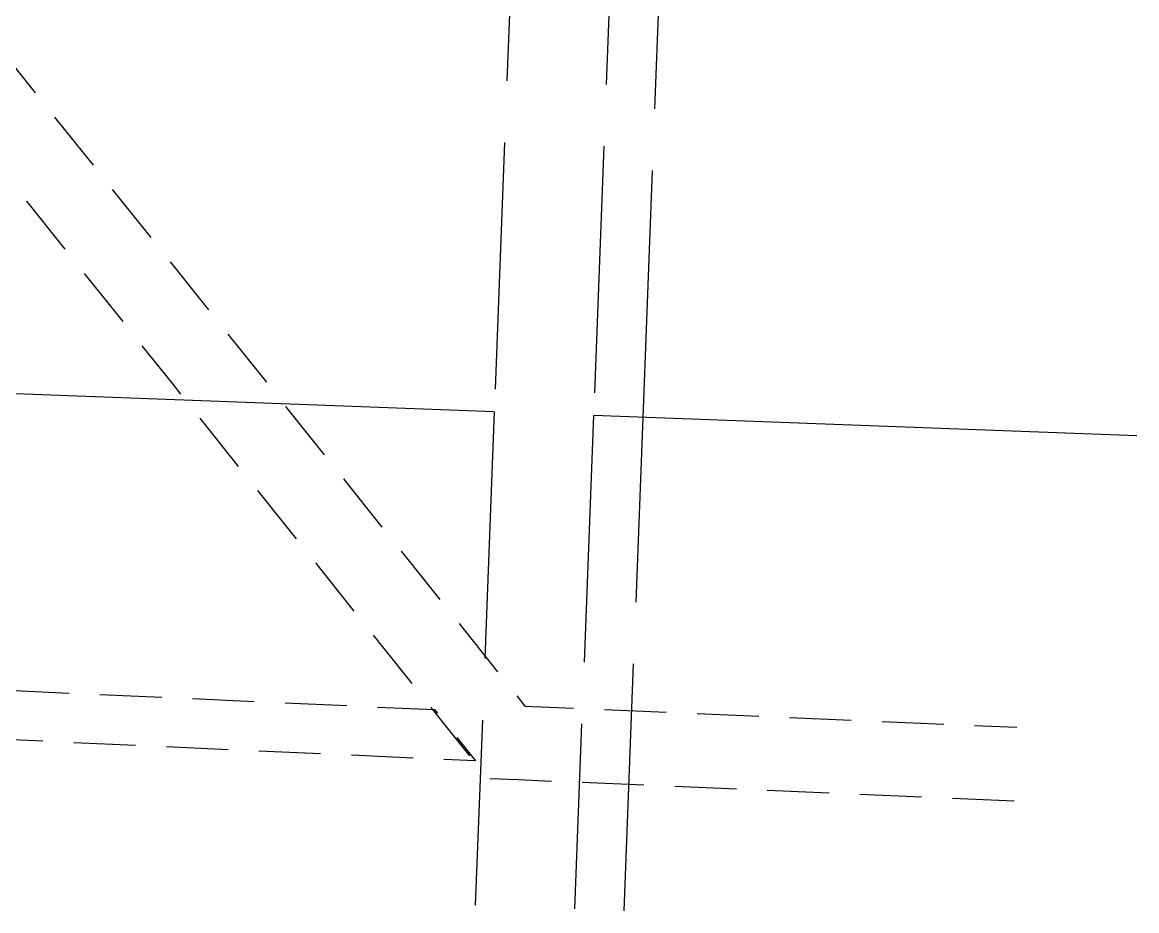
# Model space of a CAD drawing. Extents: x 329124 to 332550, y 6141944 to 6144607.
# Drawn here: x 330600.2 to 330825.8, y 6141944 to 6142123.9 of the extents above; entities that cross this region are included whole.
import ezdxf

# ---------------------------------------------------------------- set-up
doc = ezdxf.new("R2010")
doc.units = 0
doc.header["$LTSCALE"] = 5
for name, pattern in [('foc-ACCESSROAD', [3.75, 2.5, -1.25]), ('foc-QUARTERLINE', [33, 25, -3, 2, -3]), ('foc-UNSURVEYED', [12.5, 10, -2.5])]:
    doc.linetypes.add(name, pattern=pattern)
for name, color, linetype in [('F-AR', 190, 'foc-ACCESSROAD'), ('L-QSEC', 8, 'foc-QUARTERLINE'), ('L-USEC', 7, 'foc-UNSURVEYED')]:
    doc.layers.add(name, color=color, linetype=linetype)

msp = doc.modelspace()

# ---------------------------------------------------------------- linework, layer by layer
at = {"layer": 'F-AR', "flags": 128}
for points in [[(330800.941, 6141966.165), (330730.781, 6141969.185), (330700.638, 6141970.48), (330694.451, 6141970.746), (330691.525, 6141974.412), (330683.228, 6141984.805), (330630.683, 6142050.616), (330351.913, 6142399.787), (330361.823, 6142399.404), (330362.266, 6142410.878), (330650.486, 6142049.872), (330701.246, 6141986.295), (330701.92, 6141985.45), (330731.358, 6141984.185), (330801.518, 6141981.165)], [(329791.744, 6142025.074), (329899.799, 6142020.185), (330683.629, 6141984.721), (330691.926, 6141974.329), (329899.415, 6142010.249), (329791.361, 6142015.147)]]:
    msp.add_lwpolyline(points, dxfattribs=at)
at = {"layer": 'L-QSEC', "flags": 128}
for points in [[(330695.702, 6142045.038), (329928.545, 6142073.891)], [(330825.765, 6142040.146), (330715.805, 6142044.282)]]:
    msp.add_lwpolyline(points, dxfattribs=at)
at = {"layer": 'L-USEC'}
for p, q in [((330695.702, 6142045.038), (330691.864, 6141945.127)), ((330715.804, 6142044.265), (330711.966, 6141944.371)), ((330722.012, 6141943.993), (330725.851, 6142043.904))]:
    msp.add_line(p, q, dxfattribs=at)
at = {"layer": 'L-USEC', "flags": 128}
for points in [[(330726.594, 6142849.019), (330711.148, 6142447.028), (330695.702, 6142045.038)], [(330746.696, 6142848.247), (330731.25, 6142446.256), (330715.804, 6142044.265)], [(330725.851, 6142043.904), (330741.296, 6142445.895), (330756.742, 6142847.885)]]:
    msp.add_lwpolyline(points, dxfattribs=at)

doc.saveas('drawing.dxf')
